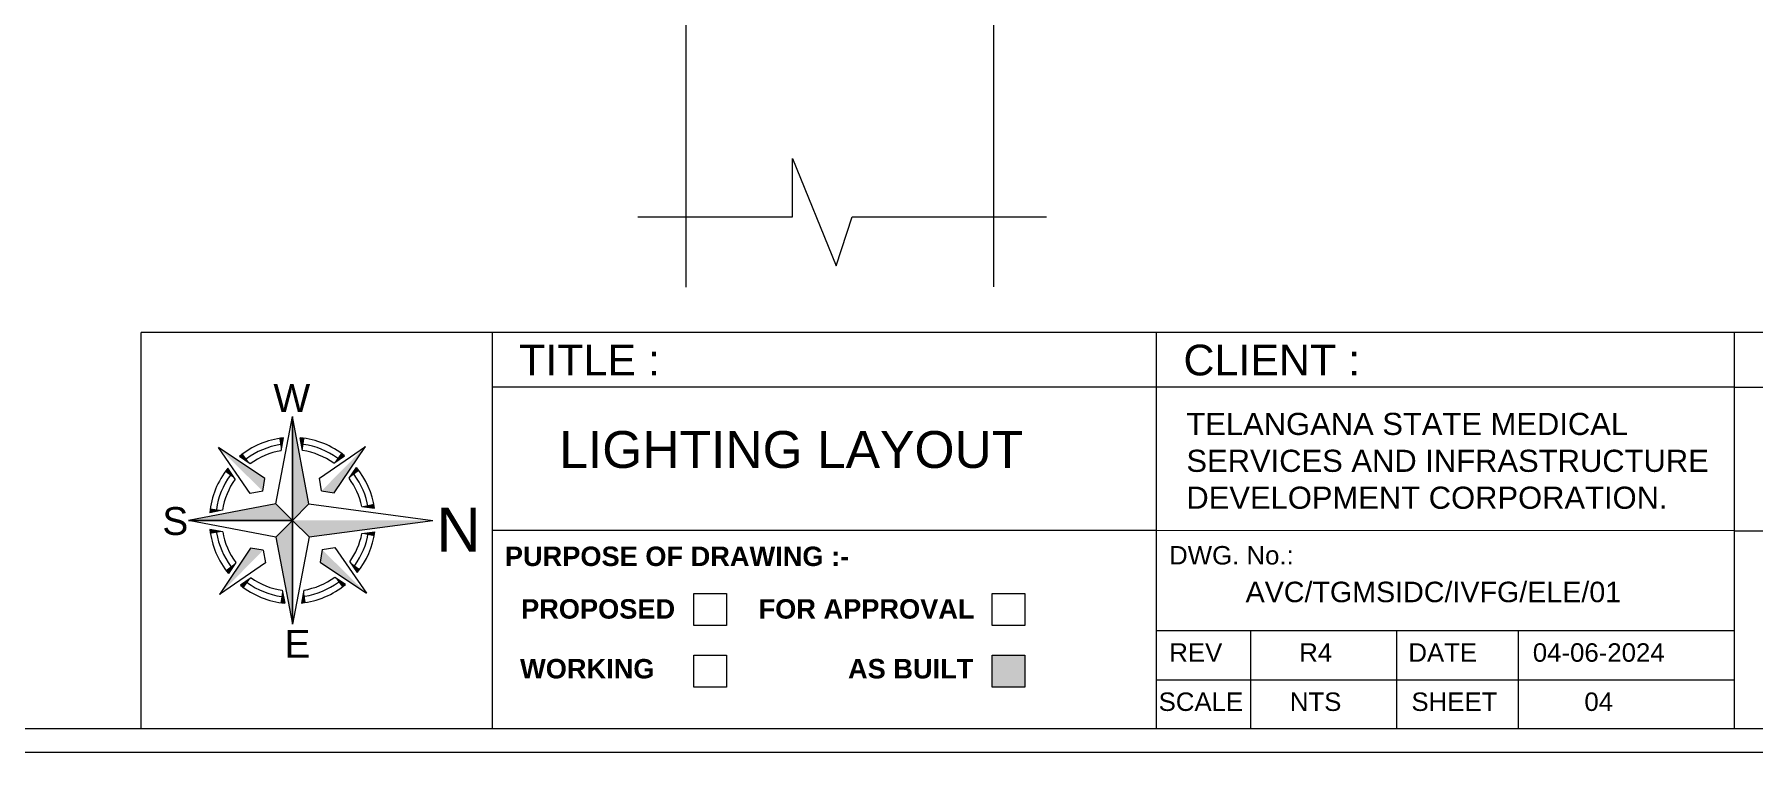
# Model space of a CAD drawing. Extents: x 3552052 to 4102982, y -707811 to -630695.
# Drawn here: x 3631564 to 3648335, y -666235 to -659227 of the extents above; entities that cross this region are included whole.
import ezdxf
from ezdxf.enums import TextEntityAlignment as Align

# ---------------------------------------------------------------- set-up
doc = ezdxf.new("R2010")
doc.units = 0
doc.header["$LTSCALE"] = 6
doc.header["$MEASUREMENT"] = 0
doc.layers.get('0').update_dxf_attribs({"linetype": 'CONTINUOUS', "lineweight": 0})
for name, color, linetype, lineweight in [('0.0', 8, 'CONTINUOUS', 0), ('formate text', 8, 'CONTINUOUS', 0), ('MEP_HVAC_TEXT', 7, 'CONTINUOUS', 0), ('TITLE', 7, 'CONTINUOUS', 0), ('WALL', 8, 'CONTINUOUS', 0)]:
    doc.layers.add(name, color=color, linetype=linetype, lineweight=lineweight)
doc.styles.add('ARIAL', font='arial.ttf')
doc.styles.add('FORMATE', font='arialbd.ttf')
doc.styles.add('style3', font='arialbd.ttf')

# ---------------------------------------------------------------- blocks, each defined once
blk = doc.blocks.new('A$C4A7C6C7E')
at = {"layer": 'TITLE', "color": 8, "lineweight": 5}
for p, q in [((-4207, 4144), (0, 26095)), ((0, 26095), (0, 0)), ((0, 0), (0, 26095)), ((4144, 4207), (0, 26095)), ((-6941, 10518), (-18592, 18312)), ((-10622, 6781), (-18592, 18312)), ((-2825, 17519), (-2234, 20757)), ((2559, 17560), (1919, 20788)), ((6781, 10622), (18312, 18592)), ((10518, 6941), (18312, 18592)), ((-14385, 10390), (-16257, 13098)), ((-10607, 14226), (-13343, 16056)), ((10390, 14385), (13098, 16257)), ((14226, 10607), (16056, 13343)), ((-7437, 7325), (-6941, 10518)), ((7325, 7437), (6781, 10622)), ((-7437, 7325), (-10622, 6781)), ((7325, 7437), (10518, 6941)), ((-4207, 4144), (-26095, 0)), ((0, 0), (-26095, 0)), ((-26095, 0), (0, 0)), ((-4144, -4207), (-26095, 0)), ((-17560, 2559), (-20788, 1919)), ((-4207, 4144), (0, 0)), ((0, 0), (-4207, 4144)), ((0, 0), (-4144, -4207)), ((-4144, -4207), (0, 0)), ((0, 0), (4144, 4207)), ((4144, 4207), (0, 0)), ((0, 0), (4207, -4144)), ((4207, -4144), (0, 0)), ((0, 0), (0, -26095)), ((0, -26095), (0, 0)), ((17394, 3514), (20646, 3095)), ((17394, 3514), (20646, 3095)), ((-17519, -2825), (-20757, -2234)), ((-4144, -4207), (0, -26095)), ((4207, -4144), (0, -26095)), ((17433, -3312), (20680, -2857)), ((17433, -3312), (20680, -2857)), ((17434, -3310), (20680, -2857)), ((-10518, -6941), (-18312, -18592)), ((-7325, -7437), (-10518, -6941)), ((-7325, -7437), (-6781, -10622)), ((7437, -7325), (6941, -10518)), ((7437, -7325), (10622, -6781)), ((10622, -6781), (18592, -18312)), ((-6781, -10622), (-18312, -18592)), ((-14226, -10607), (-16056, -13343)), ((6941, -10518), (18592, -18312)), ((14385, -10390), (16257, -13098)), ((-10390, -14385), (-13098, -16257)), ((10607, -14226), (13343, -16056)), ((-2559, -17560), (-1919, -20788)), ((2825, -17519), (2234, -20757))]:
    blk.add_line(p, q, dxfattribs=at)
at = {"layer": 'TITLE', "color": 5}
for p in [(4144, 4207), (4207, -4144)]:
    blk.add_line(p, (35289, 0), dxfattribs=at)
at = {"layer": 'TITLE', "color": 8, "lineweight": 5}
for radius, start, end in [(20877, 96.14269, 129.72625), (19311, 99.1612, 126.70773), (17745, 99.1612, 126.70773), (20877, 51.14269, 84.72625), (17745, 54.16121, 81.70773), (19311, 54.16121, 81.70773), (20877, 141.14269, 174.72625), (20877, 8.52692, 39.72625), (19311, 144.16121, 171.70773), (17745, 144.16121, 171.70773), (17745, 11.42181, 36.70773), (19311, 9.85136, 36.70773), (20877, 186.14269, 219.72625), (19311, 189.1612, 216.70773), (17745, 189.1612, 216.70773), (17745, 324.16121, 349.24868), (19311, 324.16121, 350.81434), (20877, 321.14269, 352.1348), (20877, 231.14269, 264.72625), (19311, 234.16121, 261.70773), (17745, 234.16121, 261.70773), (20877, 276.14269, 309.72625), (17745, 279.1612, 306.70773), (19311, 279.1612, 306.70773)]:
    blk.add_arc((0, 0), radius, start, end, dxfattribs=at)
for points in [[(0, 26095), (4144, 4207), (0, 0)], [(-18592, 18312), (-6941, 10518), (-7437, 7325)], [(-3324, 20610), (-2234, 20757), (-2825, 17519)], [(3011, 20658), (1919, 20788), (2559, 17560)], [(18312, 18592), (10518, 6941), (7325, 7437)], [(-16257, 13098), (-16924, 12223), (-14385, 10390)], [(-13343, 16056), (-12479, 16737), (-10607, 14226)], [(13098, 16257), (12223, 16924), (10390, 14385)], [(16056, 13343), (16737, 12479), (14226, 10607)], [(-26095, 0), (-4207, 4144), (0, 0)], [(-20658, 3011), (-20788, 1919), (-17560, 2559)], [(0, -26095), (-4144, -4207), (0, 0)], [(20646, 3095), (20457, 4167), (17394, 3514)], [(-20610, -3324), (-20757, -2234), (-17519, -2825)], [(20680, -2857), (20503, -3930), (17433, -3312)], [(-18312, -18592), (-10518, -6941), (-7325, -7437)], [(18592, -18312), (6941, -10518), (7437, -7325)], [(-16056, -13343), (-16737, -12479), (-14226, -10607)], [(16257, -13098), (16924, -12223), (14385, -10390)], [(-13098, -16257), (-12223, -16924), (-10390, -14385)], [(13343, -16056), (12479, -16737), (10607, -14226)], [(-3011, -20658), (-1919, -20788), (-2559, -17560)], [(3324, -20610), (2234, -20757), (2825, -17519)]]:
    blk.add_solid(points, dxfattribs=at)
at = {"layer": 'TITLE', "color": 5}
blk.add_solid([(35289, 0), (4207, -4144), (0, 0)], dxfattribs=at)

msp = doc.modelspace()

# ---------------------------------------------------------------- hatches: boundary and pattern name
at = {"layer": 'MEP_HVAC_TEXT', "linetype": 'ByBlock'}
h = msp.add_hatch(color=1, dxfattribs=at)
h.dxf.hatch_style = 1
h.paths.add_polyline_path([(3640907.5, -665284.1), (3640907.5, -665596.7), (3641226.3, -665596.7), (3641226.3, -665284.1)])

# ---------------------------------------------------------------- linework, layer by layer
for p, q in [((3653785.4, -662135.9), (3632605.4, -662135.9)), ((3632605.4, -666003.3), (3632605.4, -662135.9)), ((3642510.6, -666003.3), (3642510.6, -662135.9))]:
    msp.add_line(p, q)
at = {"color": 7}
msp.add_line((3653785.4, -666003.3), (3642510.6, -666003.3), dxfattribs=at)
for points in [[(3654017.3, -634223.7), (3654017.3, -666235.1), (3608936.1, -666235.1), (3608936.1, -634223.7)], [(3653785.4, -634455.5), (3653785.4, -666003.3), (3609167.9, -666003.3), (3609167.9, -634455.5)]]:
    msp.add_lwpolyline(points, close=True)
at = {"layer": '0.0', "color": 7, "lineweight": 15, "elevation": -120}
for points in [[(3637997.1, -664681.1), (3638316, -664681.1), (3638316, -664993.8), (3637997.1, -664993.8)], [(3640907.5, -664681.1), (3641226.3, -664681.1), (3641226.3, -664993.8), (3640907.5, -664993.8)], [(3637997.1, -665284.1), (3638316, -665284.1), (3638316, -665596.7), (3637997.1, -665596.7)], [(3640907.5, -665284.1), (3641226.3, -665284.1), (3641226.3, -665596.7), (3640907.5, -665596.7)]]:
    msp.add_lwpolyline(points, close=True, dxfattribs=at)
at = {"layer": 'MEP_HVAC_TEXT', "linetype": 'ByBlock'}
for p, q in [((3636028.9, -662135.9), (3636028.9, -666003.3)), ((3648145.5, -662135.9), (3648145.5, -666003.3)), ((3642510.6, -662669), (3636028.9, -662669)), ((3648145.5, -662669), (3642510.6, -662669)), ((3648145.5, -662669), (3653785.4, -662669)), ((3642510.6, -664069.1), (3636028.9, -664069.1)), ((3648145.5, -664069.6), (3642505.6, -664069.1)), ((3648145.5, -664069.6), (3653785.4, -664069.1)), ((3642510.6, -665043.3), (3648145.5, -665043.3)), ((3643426.6, -665043.3), (3643426.6, -666003.3)), ((3644853.3, -665043.3), (3644853.3, -666003.3)), ((3646037.1, -665043.3), (3646037.1, -666003.3)), ((3642510.6, -665523.3), (3648145.5, -665523.3))]:
    msp.add_line(p, q, dxfattribs=at)
at = {"layer": 'WALL', "color": 8, "linetype": 'ByBlock'}
for p, q in [((3637920.4, -656024.1), (3637920.4, -661695.2)), ((3640920.4, -658548.9), (3640920.4, -661691.1)), ((3638959.2, -660438), (3639385.9, -661484.8)), ((3638959.2, -661006.2), (3638959.2, -660438)), ((3637449.9, -661006.2), (3638959.2, -661006.2)), ((3639385.9, -661484.8), (3639541.2, -661006.2)), ((3639541.2, -661006.2), (3641438.6, -661006.2))]:
    msp.add_line(p, q, dxfattribs=at)

# ---------------------------------------------------------------- block references
at = {"layer": 'TITLE', "linetype": 'Continuous', "extrusion": (1.31196e-09, -7.57547e-09, 1), "xscale": 0.03882096918586916, "yscale": 0.03882096918586916, "zscale": 0.03882096918586916}
msp.add_blockref('A$C4A7C6C7E', (3634081.7, -663969.8, 0), dxfattribs=at)

# ---------------------------------------------------------------- texts
at = {"layer": 'formate text', "color": 7, "lineweight": 15, "ltscale": 100, "style": 'style3'}
msp.add_text('PURPOSE OF DRAWING :-', height=189.849, dxfattribs=at).set_placement((3636153.5, -664414.5, -120))
at = {"layer": 'formate text', "color": 7, "lineweight": 15, "style": 'FORMATE'}
for s, height, p in [('PROPOSED ', 189.85, (3637888.5, -664927.8, -120)), ('FOR APPROVAL', 189.849, (3640735.6, -664927.8, -120)), ('WORKING', 189.85, (3637613.2, -665511.2, -120)), ('AS BUILT', 189.85, (3640724, -665511.2, -120))]:
    msp.add_text(s, height=height, dxfattribs=at).set_placement(p, align=Align.RIGHT)
at = {"layer": 'TITLE', "color": 7, "style": 'ARIAL'}
for s, height, p in [('TITLE :', 300, (3636291.9, -662554.7)), ('CLIENT :', 300, (3642773.6, -662554.7)), ('W', 271.8, (3633896.2, -662911.8, 0)), ('S', 271.8, (3632812.3, -664111.3, 0)), ('DWG. No.:', 180, (3642633.7, -664399.6)), ('E', 271.8, (3634003.1, -665309.5, 0))]:
    msp.add_text(s, height=height, dxfattribs=at).set_placement(p)
at = {"layer": 'TITLE', "color": 5, "style": 'ARIAL'}
msp.add_text('N', height=428.6, rotation=180, dxfattribs=at).set_placement((3635918.4, -663844.3, 0))
at = {"layer": 'TITLE', "color": 7, "style": 'ARIAL'}
for s, p in [('REV', (3642893.9, -665258.4)), ('R4', (3644063.7, -665258.4)), ('DATE', (3645302.9, -665258.4)), ('04-06-2024', (3646824.5, -665258.4)), ('SCALE', (3642943.6, -665738.4)), ('NTS', (3644062.7, -665738.4)), ('SHEET', (3645416.6, -665738.4)), ('04', (3646824.5, -665738.4))]:
    msp.add_text(s, height=180, dxfattribs=at).set_placement(p, align=Align.MIDDLE_CENTER)
at = {"layer": 'TITLE', "color": 7, "attachment_point": 1, "style": 'ARIAL'}
for s, insert, char_height in [('{\\C256;TELANGANA STATE MEDICAL SERVICES AND INFRASTRUCTURE DEVELOPMENT CORPORATION.}', (3642802.1, -662919.9), 215.997), ('\\pxqc;LIGHTING LAYOUT', (3636251.2, -663097.6), 359.995), ('\\pxqc;AVC/TGMSIDC/IVFG/ELE/01', (3642515.5, -664567.4), 200)]:
    msp.add_mtext_dynamic_manual_height_columns(s, width=5392.273, gutter_width=12, heights=[0], dxfattribs=dict(at, insert=insert, char_height=char_height))

doc.saveas('drawing.dxf')
